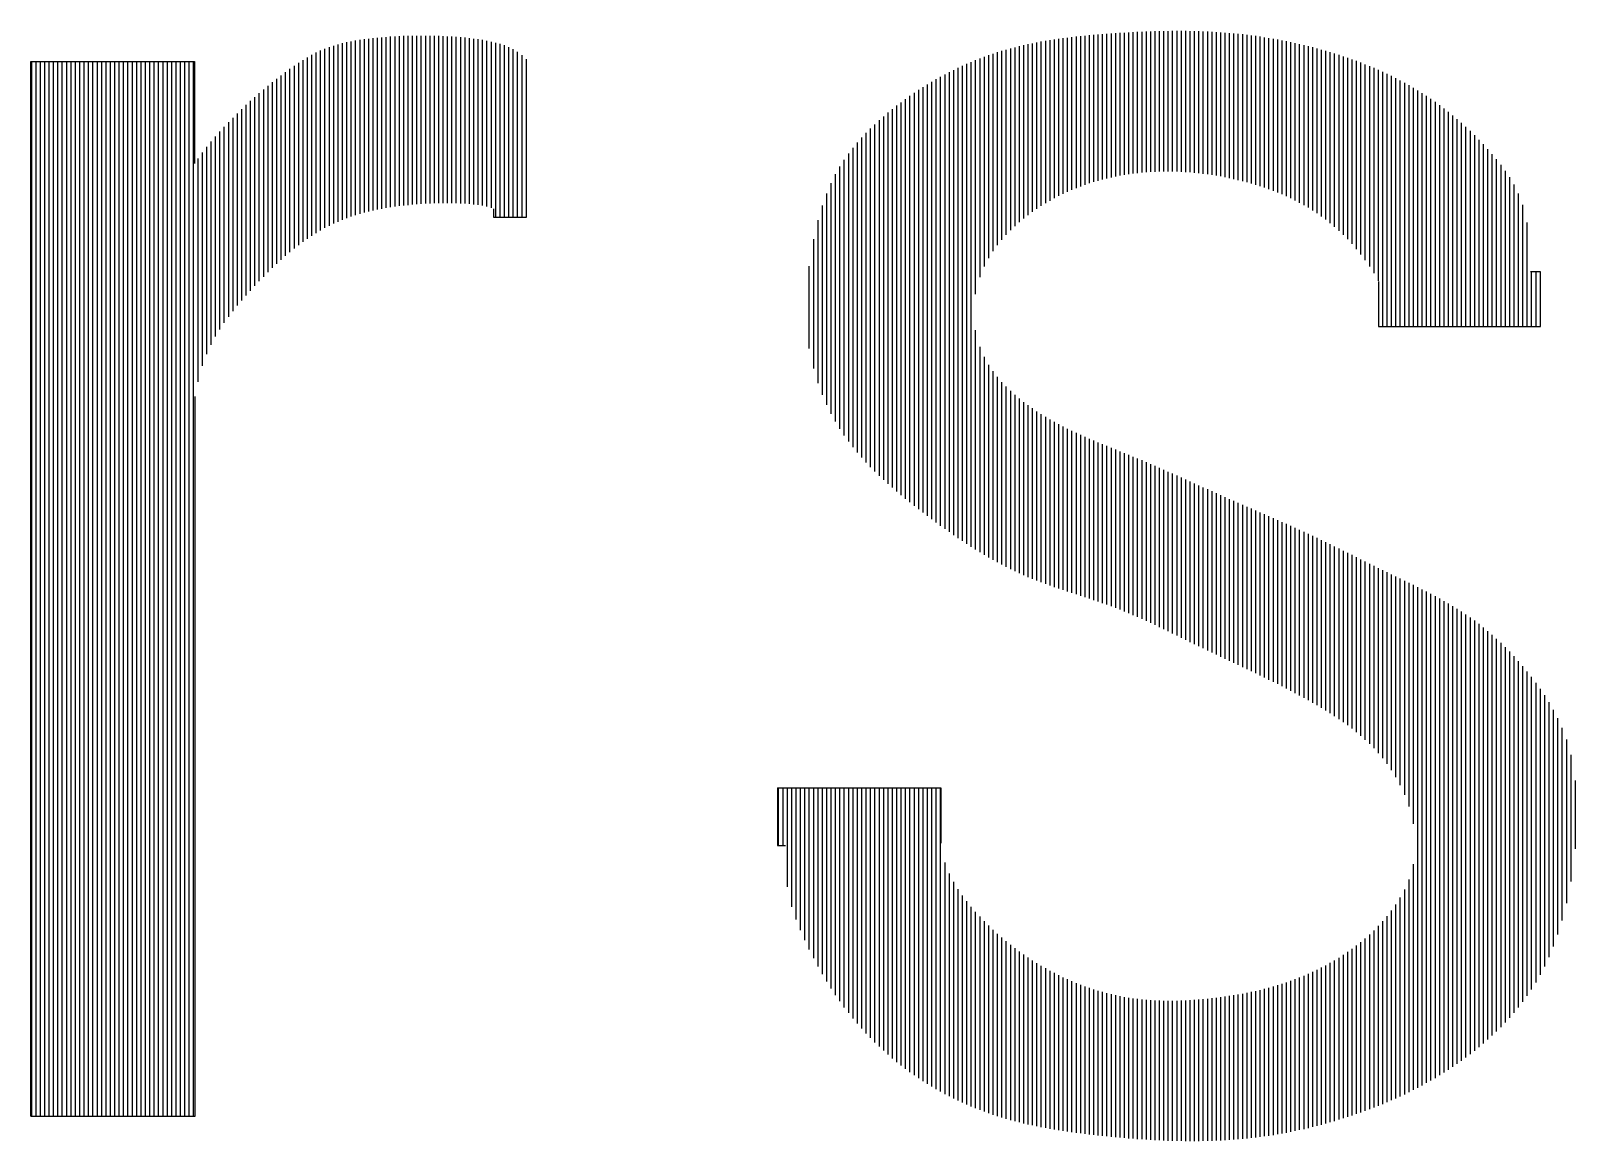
# Model space of a CAD drawing. Extents: x -2502 to 14741, y -2417 to 9756.
# Drawn here: x 14214.47 to 14262.09, y -1738.99 to -1704.76 of the extents above; entities that cross this region are included whole.
import ezdxf
from ezdxf.enums import TextEntityAlignment as Align

# ---------------------------------------------------------------- set-up
doc = ezdxf.new("R2010")
doc.units = 0
doc.header["$LTSCALE"] = 60
doc.header["$MEASUREMENT"] = 0
doc.layers.add('RLA-FORMATO', color=7, linetype='CONTINUOUS')
doc.layers.add('RLA-LOGO', color=7, linetype='CONTINUOUS')
doc.styles.add('ROMAND', font='romand', dxfattribs={"height": 31.5})
doc.styles.add('ROMANS', font='ROMANS.shx', dxfattribs={"height": 16.87})

# ---------------------------------------------------------------- blocks, each defined once
blk = doc.blocks.new('viñeta-rl')
at = {"layer": 'RLA-LOGO', "color": 8, "true_color": 0x707070}
for p, q in [((-169.666, 234.76), (-169.666, 232.967)), ((-169.621, 234.767), (-169.621, 232.981)), ((-169.576, 234.774), (-169.576, 232.993)), ((-169.531, 234.779), (-169.531, 233.005)), ((-169.486, 234.785), (-169.486, 233.015)), ((-169.441, 234.789), (-169.441, 233.025)), ((-169.396, 234.794), (-169.396, 233.033)), ((-169.351, 234.797), (-169.351, 233.041)), ((-169.306, 234.801), (-169.306, 233.049)), ((-169.261, 234.803), (-169.261, 233.055)), ((-169.216, 234.806), (-169.216, 233.061)), ((-169.171, 234.808), (-169.171, 233.066)), ((-169.126, 234.809), (-169.126, 233.071)), ((-169.081, 234.81), (-169.081, 233.076)), ((-169.036, 234.811), (-169.036, 233.079)), ((-168.991, 234.811), (-168.991, 233.082)), ((-168.946, 234.811), (-168.946, 233.085)), ((-168.901, 234.811), (-168.901, 233.087)), ((-168.856, 234.81), (-168.856, 233.089)), ((-168.811, 234.808), (-168.811, 233.09)), ((-168.766, 234.807), (-168.766, 233.091)), ((-168.721, 234.804), (-168.721, 233.091)), ((-168.676, 234.802), (-168.676, 233.091)), ((-168.631, 234.799), (-168.631, 233.089)), ((-168.586, 234.795), (-168.586, 233.088)), ((-168.541, 234.791), (-168.541, 233.085)), ((-168.496, 234.786), (-168.496, 233.082)), ((-168.451, 234.78), (-168.451, 233.077)), ((-168.406, 234.774), (-168.406, 233.072)), ((-168.361, 234.767), (-168.361, 233.065)), ((-168.316, 234.759), (-168.316, 233.056)), ((-162.528, 234.765), (-162.528, 233.115)), ((-162.483, 234.772), (-162.483, 233.14)), ((-162.438, 234.778), (-162.438, 233.164)), ((-162.393, 234.785), (-162.393, 233.186)), ((-162.348, 234.79), (-162.348, 233.207)), ((-162.303, 234.796), (-162.303, 233.227)), ((-162.258, 234.801), (-162.258, 233.245)), ((-162.213, 234.806), (-162.213, 233.263)), ((-162.168, 234.81), (-162.168, 233.279)), ((-162.123, 234.815), (-162.123, 233.294)), ((-162.078, 234.819), (-162.078, 233.308)), ((-162.033, 234.823), (-162.033, 233.321)), ((-161.988, 234.826), (-161.988, 233.334)), ((-161.943, 234.83), (-161.943, 233.345)), ((-161.898, 234.833), (-161.898, 233.355)), ((-161.853, 234.836), (-161.853, 233.365)), ((-161.808, 234.839), (-161.808, 233.373)), ((-161.763, 234.842), (-161.763, 233.381)), ((-161.718, 234.844), (-161.718, 233.388)), ((-161.673, 234.847), (-161.673, 233.394)), ((-161.628, 234.849), (-161.628, 233.4)), ((-161.583, 234.851), (-161.583, 233.404)), ((-161.538, 234.853), (-161.538, 233.408)), ((-161.493, 234.855), (-161.493, 233.411)), ((-161.448, 234.856), (-161.448, 233.413)), ((-161.403, 234.858), (-161.403, 233.415)), ((-161.358, 234.859), (-161.358, 233.416)), ((-161.313, 234.859), (-161.313, 233.416)), ((-161.268, 234.86), (-161.268, 233.415)), ((-161.223, 234.86), (-161.223, 233.414)), ((-161.178, 234.86), (-161.178, 233.412)), ((-161.133, 234.86), (-161.133, 233.41)), ((-161.088, 234.859), (-161.088, 233.407)), ((-161.043, 234.858), (-161.043, 233.403)), ((-160.998, 234.857), (-160.998, 233.398)), ((-160.953, 234.855), (-160.953, 233.393)), ((-160.908, 234.853), (-160.908, 233.387)), ((-160.863, 234.851), (-160.863, 233.381)), ((-160.818, 234.848), (-160.818, 233.373)), ((-160.773, 234.845), (-160.773, 233.366)), ((-160.728, 234.842), (-160.728, 233.357)), ((-160.683, 234.838), (-160.683, 233.348)), ((-160.638, 234.834), (-160.638, 233.338)), ((-160.593, 234.83), (-160.593, 233.328)), ((-160.548, 234.825), (-160.548, 233.317)), ((-160.503, 234.819), (-160.503, 233.305)), ((-160.458, 234.814), (-160.458, 233.293)), ((-160.413, 234.808), (-160.413, 233.279)), ((-160.368, 234.801), (-160.368, 233.265)), ((-160.323, 234.794), (-160.323, 233.25)), ((-160.278, 234.787), (-160.278, 233.235)), ((-160.233, 234.779), (-160.233, 233.218)), ((-160.188, 234.771), (-160.188, 233.2)), ((-160.143, 234.763), (-160.143, 233.182)), ((-170.116, 234.614), (-170.116, 232.755)), ((-170.071, 234.637), (-170.071, 232.783)), ((-170.026, 234.658), (-170.026, 232.81)), ((-169.981, 234.677), (-169.981, 232.835)), ((-169.936, 234.693), (-169.936, 232.858)), ((-169.891, 234.708), (-169.891, 232.88)), ((-169.846, 234.721), (-169.846, 232.9)), ((-169.801, 234.733), (-169.801, 232.919)), ((-169.756, 234.743), (-169.756, 232.936)), ((-169.711, 234.752), (-169.711, 232.952)), ((-168.271, 234.749), (-168.271, 233.043)), ((-168.226, 234.739), (-168.226, 232.947)), ((-168.181, 234.726), (-168.181, 232.947)), ((-168.136, 234.712), (-168.136, 232.947)), ((-168.091, 234.694), (-168.091, 232.947)), ((-168.046, 234.672), (-168.046, 232.947)), ((-168.001, 234.644), (-168.001, 232.947)), ((-167.956, 234.61), (-167.956, 232.947)), ((-163.158, 234.61), (-163.158, 232.524)), ((-163.113, 234.625), (-163.113, 232.596)), ((-163.068, 234.64), (-163.068, 232.658)), ((-163.023, 234.654), (-163.023, 232.714)), ((-162.978, 234.667), (-162.978, 232.765)), ((-162.933, 234.679), (-162.933, 232.811)), ((-162.888, 234.691), (-162.888, 232.854)), ((-162.843, 234.702), (-162.843, 232.894)), ((-162.798, 234.713), (-162.798, 232.932)), ((-162.753, 234.723), (-162.753, 232.967)), ((-162.708, 234.732), (-162.708, 233)), ((-162.663, 234.741), (-162.663, 233.031)), ((-162.618, 234.75), (-162.618, 233.061)), ((-162.573, 234.757), (-162.573, 233.089)), ((-160.098, 234.754), (-160.098, 233.162)), ((-160.053, 234.745), (-160.053, 233.141)), ((-160.008, 234.735), (-160.008, 233.118)), ((-159.963, 234.725), (-159.963, 233.095)), ((-159.918, 234.714), (-159.918, 233.07)), ((-159.873, 234.703), (-159.873, 233.044)), ((-159.828, 234.692), (-159.828, 233.016)), ((-159.783, 234.68), (-159.783, 232.986)), ((-159.738, 234.667), (-159.738, 232.954)), ((-159.693, 234.654), (-159.693, 232.921)), ((-159.648, 234.641), (-159.648, 232.885)), ((-159.603, 234.627), (-159.603, 232.847)), ((-159.558, 234.613), (-159.558, 232.807)), ((-173.001, 223.71), (-173.001, 234.546)), ((-173.001, 234.546), (-171.319, 234.546)), ((-172.996, 234.546), (-172.996, 223.71)), ((-172.951, 234.546), (-172.951, 223.71)), ((-172.906, 234.546), (-172.906, 223.71)), ((-172.861, 234.546), (-172.861, 223.71)), ((-172.816, 234.546), (-172.816, 223.71)), ((-172.771, 234.546), (-172.771, 223.71)), ((-172.726, 234.546), (-172.726, 223.71)), ((-172.681, 234.546), (-172.681, 223.71)), ((-172.636, 234.546), (-172.636, 223.71)), ((-172.591, 234.546), (-172.591, 223.71)), ((-172.546, 234.546), (-172.546, 223.71)), ((-172.501, 234.546), (-172.501, 223.71)), ((-172.456, 234.546), (-172.456, 223.71)), ((-172.411, 234.546), (-172.411, 223.71)), ((-172.366, 234.546), (-172.366, 223.71)), ((-172.321, 234.546), (-172.321, 223.71)), ((-172.276, 234.546), (-172.276, 223.71)), ((-172.231, 234.546), (-172.231, 223.71)), ((-172.186, 234.546), (-172.186, 223.71)), ((-172.141, 234.546), (-172.141, 223.71)), ((-172.096, 234.546), (-172.096, 223.71)), ((-172.051, 234.546), (-172.051, 223.71)), ((-172.006, 234.546), (-172.006, 223.71)), ((-171.961, 234.546), (-171.961, 223.71)), ((-171.916, 234.546), (-171.916, 223.71)), ((-171.871, 234.546), (-171.871, 223.71)), ((-171.826, 234.546), (-171.826, 223.71)), ((-171.781, 234.546), (-171.781, 223.71)), ((-171.736, 234.546), (-171.736, 223.71)), ((-171.691, 234.546), (-171.691, 223.71)), ((-171.646, 234.546), (-171.646, 223.71)), ((-171.601, 234.546), (-171.601, 223.71)), ((-171.556, 234.546), (-171.556, 223.71)), ((-171.511, 234.546), (-171.511, 223.71)), ((-171.466, 234.546), (-171.466, 223.71)), ((-171.421, 234.546), (-171.421, 223.71)), ((-171.376, 234.546), (-171.376, 223.71)), ((-171.331, 234.546), (-171.331, 223.71)), ((-171.319, 234.546), (-171.319, 233.497)), ((-170.341, 234.47), (-170.341, 232.587)), ((-170.296, 234.502), (-170.296, 232.624)), ((-170.251, 234.532), (-170.251, 232.659)), ((-170.206, 234.561), (-170.206, 232.693)), ((-170.161, 234.588), (-170.161, 232.725)), ((-167.911, 234.57), (-167.911, 232.947)), ((-167.908, 232.947), (-167.908, 234.567)), ((-163.518, 234.458), (-163.518, 229.68)), ((-163.473, 234.48), (-163.473, 229.649)), ((-163.428, 234.501), (-163.428, 229.619)), ((-163.383, 234.521), (-163.383, 229.589)), ((-163.338, 234.54), (-163.338, 229.56)), ((-163.293, 234.559), (-163.293, 232.154)), ((-163.248, 234.577), (-163.248, 232.33)), ((-163.203, 234.594), (-163.203, 232.439)), ((-159.513, 234.598), (-159.513, 232.764)), ((-159.468, 234.583), (-159.468, 232.719)), ((-159.423, 234.567), (-159.423, 232.671)), ((-159.378, 234.551), (-159.378, 232.619)), ((-159.333, 234.534), (-159.333, 232.564)), ((-159.288, 234.516), (-159.288, 232.505)), ((-159.243, 234.498), (-159.243, 232.441)), ((-159.198, 234.479), (-159.198, 232.371)), ((-159.153, 234.46), (-159.153, 232.292)), ((-170.566, 234.296), (-170.566, 232.38)), ((-170.521, 234.332), (-170.521, 232.424)), ((-170.476, 234.368), (-170.476, 232.467)), ((-170.431, 234.403), (-170.431, 232.509)), ((-170.386, 234.437), (-170.386, 232.549)), ((-163.788, 234.31), (-163.788, 229.877)), ((-163.743, 234.337), (-163.743, 229.843)), ((-163.698, 234.363), (-163.698, 229.809)), ((-163.653, 234.388), (-163.653, 229.776)), ((-163.608, 234.413), (-163.608, 229.744)), ((-163.563, 234.436), (-163.563, 229.712)), ((-159.108, 234.44), (-159.108, 231.823)), ((-159.063, 234.419), (-159.063, 231.823)), ((-159.018, 234.397), (-159.018, 231.823)), ((-158.973, 234.375), (-158.973, 231.823)), ((-158.928, 234.351), (-158.928, 231.823)), ((-158.883, 234.327), (-158.883, 231.823)), ((-158.838, 234.302), (-158.838, 231.823)), ((-170.746, 234.14), (-170.746, 232.191)), ((-170.701, 234.18), (-170.701, 232.24)), ((-170.656, 234.22), (-170.656, 232.288)), ((-170.611, 234.258), (-170.611, 232.334)), ((-164.058, 234.126), (-164.058, 230.09)), ((-164.013, 234.16), (-164.013, 230.053)), ((-163.968, 234.192), (-163.968, 230.017)), ((-163.923, 234.223), (-163.923, 229.981)), ((-163.878, 234.253), (-163.878, 229.946)), ((-163.833, 234.282), (-163.833, 229.911)), ((-158.793, 234.276), (-158.793, 231.823)), ((-158.748, 234.249), (-158.748, 231.823)), ((-158.703, 234.221), (-158.703, 231.823)), ((-158.658, 234.192), (-158.658, 231.823)), ((-158.613, 234.161), (-158.613, 231.823)), ((-158.568, 234.13), (-158.568, 231.823)), ((-170.926, 233.968), (-170.926, 231.981)), ((-170.881, 234.012), (-170.881, 232.037)), ((-170.836, 234.056), (-170.836, 232.09)), ((-170.791, 234.099), (-170.791, 232.141)), ((-164.238, 233.981), (-164.238, 230.248)), ((-164.193, 234.02), (-164.193, 230.207)), ((-164.148, 234.056), (-164.148, 230.167)), ((-164.103, 234.092), (-164.103, 230.128)), ((-158.523, 234.097), (-158.523, 231.823)), ((-158.478, 234.063), (-158.478, 231.823)), ((-158.433, 234.028), (-158.433, 231.823)), ((-158.388, 233.991), (-158.388, 231.823)), ((-171.061, 233.825), (-171.061, 231.793)), ((-171.016, 233.874), (-171.016, 231.86)), ((-170.971, 233.922), (-170.971, 231.923)), ((-164.418, 233.812), (-164.418, 230.427)), ((-164.373, 233.857), (-164.373, 230.379)), ((-164.328, 233.9), (-164.328, 230.334)), ((-164.283, 233.942), (-164.283, 230.29)), ((-158.343, 233.953), (-158.343, 231.823)), ((-158.298, 233.914), (-158.298, 231.823)), ((-158.253, 233.874), (-158.253, 231.823)), ((-158.208, 233.832), (-158.208, 231.823)), ((-171.196, 233.669), (-171.196, 231.537)), ((-171.151, 233.723), (-171.151, 231.635)), ((-171.106, 233.775), (-171.106, 231.719)), ((-164.553, 233.659), (-164.553, 230.583)), ((-164.508, 233.713), (-164.508, 230.528)), ((-164.463, 233.764), (-164.463, 230.476)), ((-158.163, 233.788), (-158.163, 231.823)), ((-158.118, 233.742), (-158.118, 231.823)), ((-158.073, 233.695), (-158.073, 231.823)), ((-171.286, 233.55), (-171.286, 231.255)), ((-171.241, 233.612), (-171.241, 231.418)), ((-164.643, 233.537), (-164.643, 230.704)), ((-164.598, 233.6), (-164.598, 230.642)), ((-158.028, 233.646), (-158.028, 231.823)), ((-157.983, 233.595), (-157.983, 231.823)), ((-157.938, 233.541), (-157.938, 231.823)), ((-164.733, 233.387), (-164.733, 230.846)), ((-164.688, 233.466), (-164.688, 230.772)), ((-157.893, 233.484), (-157.893, 231.823)), ((-157.848, 233.424), (-157.848, 231.823)), ((-157.803, 233.357), (-157.803, 231.823)), ((-164.823, 233.191), (-164.823, 231.018)), ((-164.778, 233.296), (-164.778, 230.927)), ((-157.758, 233.282), (-157.758, 231.823)), ((-157.713, 233.191), (-157.713, 231.823)), ((-168.245, 233.033), (-168.245, 232.947)), ((-164.868, 233.067), (-164.868, 231.121)), ((-157.668, 233.073), (-157.668, 231.823)), ((-168.245, 232.947), (-167.908, 232.947)), ((-164.913, 232.915), (-164.913, 231.242)), ((-157.623, 232.89), (-157.623, 231.823)), ((-164.958, 232.719), (-164.958, 231.39)), ((-165.003, 232.444), (-165.003, 231.598)), ((-157.485, 232.386), (-157.587, 232.386)), ((-157.578, 232.386), (-157.578, 231.823)), ((-157.533, 232.386), (-157.533, 231.823)), ((-157.488, 232.386), (-157.488, 231.823)), ((-157.485, 231.823), (-157.485, 232.386)), ((-159.15, 232.286), (-159.15, 231.823)), ((-163.293, 231.785), (-163.293, 229.532)), ((-159.15, 231.823), (-157.485, 231.823)), ((-163.248, 231.614), (-163.248, 229.504)), ((-163.203, 231.51), (-163.203, 229.477)), ((-163.158, 231.43), (-163.158, 229.45)), ((-163.113, 231.363), (-163.113, 229.425)), ((-163.068, 231.304), (-163.068, 229.4)), ((-163.023, 231.252), (-163.023, 229.376)), ((-162.978, 231.205), (-162.978, 229.353)), ((-162.933, 231.161), (-162.933, 229.33)), ((-162.888, 231.12), (-162.888, 229.308)), ((-171.311, 223.71), (-171.311, 231.102)), ((-162.843, 231.082), (-162.843, 229.287)), ((-162.798, 231.047), (-162.798, 229.267)), ((-162.753, 231.013), (-162.753, 229.248)), ((-162.708, 230.982), (-162.708, 229.229)), ((-162.663, 230.951), (-162.663, 229.212)), ((-162.618, 230.922), (-162.618, 229.195)), ((-162.573, 230.895), (-162.573, 229.178)), ((-162.528, 230.868), (-162.528, 229.162)), ((-162.483, 230.843), (-162.483, 229.146)), ((-162.438, 230.819), (-162.438, 229.131)), ((-162.393, 230.795), (-162.393, 229.116)), ((-162.348, 230.773), (-162.348, 229.101)), ((-162.303, 230.751), (-162.303, 229.086)), ((-162.258, 230.73), (-162.258, 229.072)), ((-162.213, 230.709), (-162.213, 229.057)), ((-162.168, 230.689), (-162.168, 229.042)), ((-162.123, 230.669), (-162.123, 229.027)), ((-162.078, 230.65), (-162.078, 229.012)), ((-162.033, 230.632), (-162.033, 228.997)), ((-161.988, 230.613), (-161.988, 228.981)), ((-161.943, 230.595), (-161.943, 228.965)), ((-161.898, 230.577), (-161.898, 228.948)), ((-161.853, 230.558), (-161.853, 228.931)), ((-161.808, 230.54), (-161.808, 228.914)), ((-161.763, 230.522), (-161.763, 228.895)), ((-161.718, 230.504), (-161.718, 228.877)), ((-161.673, 230.485), (-161.673, 228.857)), ((-161.628, 230.467), (-161.628, 228.838)), ((-161.583, 230.448), (-161.583, 228.818)), ((-161.538, 230.429), (-161.538, 228.797)), ((-161.493, 230.409), (-161.493, 228.777)), ((-161.448, 230.39), (-161.448, 228.756)), ((-161.403, 230.37), (-161.403, 228.734)), ((-161.358, 230.351), (-161.358, 228.713)), ((-161.313, 230.331), (-161.313, 228.691)), ((-161.268, 230.311), (-161.268, 228.669)), ((-161.223, 230.291), (-161.223, 228.647)), ((-161.178, 230.271), (-161.178, 228.625)), ((-161.133, 230.251), (-161.133, 228.603)), ((-161.088, 230.23), (-161.088, 228.581)), ((-161.043, 230.21), (-161.043, 228.559)), ((-160.998, 230.19), (-160.998, 228.537)), ((-160.953, 230.17), (-160.953, 228.516)), ((-160.908, 230.15), (-160.908, 228.494)), ((-160.863, 230.13), (-160.863, 228.473)), ((-160.818, 230.109), (-160.818, 228.451)), ((-160.773, 230.089), (-160.773, 228.43)), ((-160.728, 230.07), (-160.728, 228.409)), ((-160.683, 230.05), (-160.683, 228.388)), ((-160.638, 230.03), (-160.638, 228.366)), ((-160.593, 230.01), (-160.593, 228.345)), ((-160.548, 229.991), (-160.548, 228.324)), ((-160.503, 229.971), (-160.503, 228.303)), ((-160.458, 229.952), (-160.458, 228.281)), ((-160.413, 229.932), (-160.413, 228.26)), ((-160.368, 229.913), (-160.368, 228.238)), ((-160.323, 229.893), (-160.323, 228.216)), ((-160.278, 229.873), (-160.278, 228.194)), ((-160.233, 229.854), (-160.233, 228.172)), ((-160.188, 229.834), (-160.188, 228.15)), ((-160.143, 229.814), (-160.143, 228.127)), ((-160.098, 229.794), (-160.098, 228.104)), ((-160.053, 229.774), (-160.053, 228.08)), ((-160.008, 229.754), (-160.008, 228.057)), ((-159.963, 229.734), (-159.963, 228.032)), ((-159.918, 229.713), (-159.918, 228.008)), ((-159.873, 229.692), (-159.873, 227.983)), ((-159.828, 229.671), (-159.828, 227.957)), ((-159.783, 229.65), (-159.783, 227.931)), ((-159.738, 229.629), (-159.738, 227.905)), ((-159.693, 229.607), (-159.693, 227.877)), ((-159.648, 229.586), (-159.648, 227.849)), ((-159.603, 229.564), (-159.603, 227.82)), ((-159.558, 229.541), (-159.558, 227.789)), ((-159.513, 229.519), (-159.513, 227.758)), ((-159.468, 229.497), (-159.468, 227.725)), ((-159.423, 229.475), (-159.423, 227.691)), ((-159.378, 229.452), (-159.378, 227.655)), ((-159.333, 229.43), (-159.333, 227.617)), ((-159.288, 229.407), (-159.288, 227.577)), ((-159.243, 229.385), (-159.243, 227.535)), ((-159.198, 229.363), (-159.198, 227.489)), ((-159.153, 229.341), (-159.153, 227.44)), ((-159.108, 229.319), (-159.108, 227.387)), ((-159.063, 229.297), (-159.063, 227.329)), ((-159.018, 229.275), (-159.018, 227.264)), ((-158.973, 229.254), (-158.973, 227.192)), ((-158.928, 229.232), (-158.928, 227.109)), ((-158.883, 229.211), (-158.883, 227.012)), ((-158.838, 229.189), (-158.838, 226.891)), ((-158.793, 229.167), (-158.793, 226.713)), ((-158.748, 229.144), (-158.748, 224.001)), ((-158.703, 229.122), (-158.703, 224.025)), ((-158.658, 229.099), (-158.658, 224.05)), ((-158.613, 229.075), (-158.613, 224.075)), ((-158.568, 229.052), (-158.568, 224.101)), ((-158.523, 229.027), (-158.523, 224.129)), ((-158.478, 229.002), (-158.478, 224.157)), ((-158.433, 228.976), (-158.433, 224.186)), ((-158.388, 228.95), (-158.388, 224.216)), ((-158.343, 228.922), (-158.343, 224.247)), ((-158.298, 228.893), (-158.298, 224.279)), ((-158.253, 228.864), (-158.253, 224.312)), ((-158.208, 228.833), (-158.208, 224.346)), ((-158.163, 228.801), (-158.163, 224.381)), ((-158.118, 228.767), (-158.118, 224.418)), ((-158.073, 228.731), (-158.073, 224.456)), ((-158.028, 228.694), (-158.028, 224.496)), ((-157.983, 228.655), (-157.983, 224.537)), ((-157.938, 228.615), (-157.938, 224.58)), ((-157.893, 228.573), (-157.893, 224.625)), ((-157.848, 228.529), (-157.848, 224.672)), ((-157.803, 228.482), (-157.803, 224.721)), ((-157.758, 228.435), (-157.758, 224.772)), ((-157.713, 228.385), (-157.713, 224.827)), ((-157.668, 228.332), (-157.668, 224.884)), ((-157.623, 228.278), (-157.623, 224.946)), ((-157.578, 228.222), (-157.578, 225.012)), ((-157.533, 228.162), (-157.533, 225.084)), ((-157.488, 228.1), (-157.488, 225.162)), ((-157.443, 228.034), (-157.443, 225.248)), ((-157.398, 227.962), (-157.398, 225.344)), ((-157.353, 227.884), (-157.353, 225.451)), ((-157.308, 227.798), (-157.308, 225.575)), ((-157.263, 227.698), (-157.263, 225.72)), ((-157.218, 227.578), (-157.218, 225.896)), ((-157.173, 227.42), (-157.173, 226.121)), ((-157.128, 227.157), (-157.128, 226.455)), ((-165.325, 227.081), (-163.649, 227.081)), ((-165.325, 227.081), (-165.325, 226.489)), ((-165.318, 227.081), (-165.318, 226.489)), ((-165.273, 227.081), (-165.273, 226.489)), ((-165.228, 227.081), (-165.228, 226.067)), ((-165.183, 227.081), (-165.183, 225.861)), ((-165.138, 227.081), (-165.138, 225.73)), ((-165.093, 227.081), (-165.093, 225.619)), ((-165.048, 227.081), (-165.048, 225.517)), ((-165.003, 227.081), (-165.003, 225.421)), ((-164.958, 227.081), (-164.958, 225.331)), ((-164.913, 227.081), (-164.913, 225.247)), ((-164.868, 227.081), (-164.868, 225.167)), ((-164.823, 227.081), (-164.823, 225.092)), ((-164.778, 227.081), (-164.778, 225.02)), ((-164.733, 227.081), (-164.733, 224.953)), ((-164.688, 227.081), (-164.688, 224.889)), ((-164.643, 227.081), (-164.643, 224.827)), ((-164.598, 227.081), (-164.598, 224.769)), ((-164.553, 227.081), (-164.553, 224.713)), ((-164.508, 227.081), (-164.508, 224.66)), ((-164.463, 227.081), (-164.463, 224.609)), ((-164.418, 227.081), (-164.418, 224.56)), ((-164.373, 227.081), (-164.373, 224.513)), ((-164.328, 227.081), (-164.328, 224.467)), ((-164.283, 227.081), (-164.283, 224.424)), ((-164.238, 227.081), (-164.238, 224.382)), ((-164.193, 227.081), (-164.193, 224.342)), ((-164.148, 227.081), (-164.148, 224.303)), ((-164.103, 227.081), (-164.103, 224.265)), ((-164.058, 227.081), (-164.058, 224.229)), ((-164.013, 227.081), (-164.013, 224.195)), ((-163.968, 227.081), (-163.968, 224.161)), ((-163.923, 227.081), (-163.923, 224.129)), ((-163.878, 227.081), (-163.878, 224.098)), ((-163.833, 227.081), (-163.833, 224.069)), ((-163.788, 227.081), (-163.788, 224.04)), ((-163.743, 227.081), (-163.743, 224.013)), ((-163.698, 227.081), (-163.698, 223.986)), ((-163.653, 227.081), (-163.653, 223.961)), ((-163.649, 227.081), (-163.649, 226.515)), ((-165.325, 226.489), (-165.245, 226.489)), ((-163.608, 226.315), (-163.608, 223.936)), ((-163.563, 226.203), (-163.563, 223.913)), ((-158.793, 226.298), (-158.793, 223.978)), ((-163.518, 226.116), (-163.518, 223.89)), ((-163.473, 226.042), (-163.473, 223.869)), ((-158.883, 226.038), (-158.883, 223.933)), ((-158.838, 226.142), (-158.838, 223.955)), ((-163.428, 225.976), (-163.428, 223.848)), ((-163.383, 225.917), (-163.383, 223.828)), ((-158.973, 225.884), (-158.973, 223.892)), ((-158.928, 225.955), (-158.928, 223.912)), ((-163.338, 225.861), (-163.338, 223.809)), ((-163.293, 225.809), (-163.293, 223.79)), ((-163.248, 225.76), (-163.248, 223.773)), ((-163.203, 225.713), (-163.203, 223.756)), ((-159.108, 225.711), (-159.108, 223.833)), ((-159.063, 225.764), (-159.063, 223.852)), ((-159.018, 225.821), (-159.018, 223.872)), ((-163.158, 225.668), (-163.158, 223.739)), ((-163.113, 225.625), (-163.113, 223.724)), ((-163.068, 225.584), (-163.068, 223.709)), ((-159.243, 225.575), (-159.243, 223.78)), ((-159.198, 225.618), (-159.198, 223.798)), ((-159.153, 225.663), (-159.153, 223.815)), ((-163.023, 225.544), (-163.023, 223.695)), ((-162.978, 225.506), (-162.978, 223.682)), ((-162.933, 225.47), (-162.933, 223.669)), ((-162.888, 225.435), (-162.888, 223.657)), ((-162.843, 225.402), (-162.843, 223.646)), ((-159.468, 225.396), (-159.468, 223.701)), ((-159.423, 225.428), (-159.423, 223.716)), ((-159.378, 225.462), (-159.378, 223.732)), ((-159.333, 225.498), (-159.333, 223.747)), ((-159.288, 225.535), (-159.288, 223.764)), ((-162.798, 225.37), (-162.798, 223.635)), ((-162.753, 225.339), (-162.753, 223.625)), ((-162.708, 225.31), (-162.708, 223.615)), ((-162.663, 225.281), (-162.663, 223.605)), ((-162.618, 225.254), (-162.618, 223.596)), ((-159.738, 225.235), (-159.738, 223.621)), ((-159.693, 225.258), (-159.693, 223.634)), ((-159.648, 225.283), (-159.648, 223.646)), ((-159.603, 225.309), (-159.603, 223.659)), ((-159.558, 225.337), (-159.558, 223.673)), ((-159.513, 225.366), (-159.513, 223.687)), ((-162.573, 225.228), (-162.573, 223.588)), ((-162.528, 225.203), (-162.528, 223.58)), ((-162.483, 225.18), (-162.483, 223.572)), ((-162.438, 225.157), (-162.438, 223.565)), ((-162.393, 225.135), (-162.393, 223.558)), ((-162.348, 225.115), (-162.348, 223.552)), ((-162.303, 225.095), (-162.303, 223.545)), ((-162.258, 225.077), (-162.258, 223.539)), ((-160.098, 225.083), (-160.098, 223.539)), ((-160.053, 225.099), (-160.053, 223.548)), ((-160.008, 225.115), (-160.008, 223.557)), ((-159.963, 225.133), (-159.963, 223.567)), ((-159.918, 225.151), (-159.918, 223.577)), ((-159.873, 225.17), (-159.873, 223.587)), ((-159.828, 225.191), (-159.828, 223.598)), ((-159.783, 225.212), (-159.783, 223.61)), ((-162.213, 225.059), (-162.213, 223.533)), ((-162.168, 225.042), (-162.168, 223.528)), ((-162.123, 225.027), (-162.123, 223.522)), ((-162.078, 225.012), (-162.078, 223.517)), ((-162.033, 224.998), (-162.033, 223.512)), ((-161.988, 224.985), (-161.988, 223.507)), ((-161.943, 224.973), (-161.943, 223.502)), ((-161.898, 224.962), (-161.898, 223.498)), ((-161.853, 224.951), (-161.853, 223.493)), ((-161.808, 224.942), (-161.808, 223.489)), ((-161.763, 224.933), (-161.763, 223.485)), ((-161.718, 224.926), (-161.718, 223.481)), ((-161.673, 224.919), (-161.673, 223.478)), ((-160.863, 224.92), (-160.863, 223.456)), ((-160.818, 224.925), (-160.818, 223.458)), ((-160.773, 224.931), (-160.773, 223.46)), ((-160.728, 224.937), (-160.728, 223.462)), ((-160.683, 224.944), (-160.683, 223.465)), ((-160.638, 224.951), (-160.638, 223.468)), ((-160.593, 224.958), (-160.593, 223.472)), ((-160.548, 224.967), (-160.548, 223.476)), ((-160.503, 224.976), (-160.503, 223.48)), ((-160.458, 224.985), (-160.458, 223.485)), ((-160.413, 224.995), (-160.413, 223.49)), ((-160.368, 225.005), (-160.368, 223.496)), ((-160.323, 225.017), (-160.323, 223.502)), ((-160.278, 225.029), (-160.278, 223.508)), ((-160.233, 225.041), (-160.233, 223.515)), ((-160.188, 225.054), (-160.188, 223.523)), ((-160.143, 225.068), (-160.143, 223.531)), ((-161.628, 224.913), (-161.628, 223.474)), ((-161.583, 224.908), (-161.583, 223.471)), ((-161.538, 224.904), (-161.538, 223.468)), ((-161.493, 224.9), (-161.493, 223.465)), ((-161.448, 224.897), (-161.448, 223.463)), ((-161.403, 224.896), (-161.403, 223.461)), ((-161.358, 224.894), (-161.358, 223.459)), ((-161.313, 224.894), (-161.313, 223.457)), ((-161.268, 224.894), (-161.268, 223.456)), ((-161.223, 224.894), (-161.223, 223.454)), ((-161.178, 224.896), (-161.178, 223.454)), ((-161.133, 224.898), (-161.133, 223.453)), ((-161.088, 224.9), (-161.088, 223.453)), ((-161.043, 224.903), (-161.043, 223.453)), ((-160.998, 224.906), (-160.998, 223.453)), ((-160.953, 224.91), (-160.953, 223.454)), ((-160.908, 224.915), (-160.908, 223.455)), ((-173.001, 223.71), (-171.311, 223.71))]:
    blk.add_line(p, q, dxfattribs=at)
at = {"layer": 'RLA-FORMATO', "color": 4, "style": 'ROMAND'}
for tag, p in [('DESAR', (-1255.783, 233.263)), ('PRELIM', (-1123.111, 233.263)), ('PROP', (-989.639, 233.263)), ('CONST', (-823.737, 233.263))]:
    blk.add_attdef(tag, p, '', height=16, dxfattribs=at)
at = {"layer": 'RLA-FORMATO', "color": 2, "style": 'ROMANS'}
for tag, p, height in [('REVNO1', (-1394.08, 180.648), 10), ('DETNO1', (-1358.401, 180.648), 10), ('FECHA1', (-880.483, 180.648), 10), ('REVNO2', (-1394.08, 155.648), 10), ('DETNO2', (-1358.401, 155.648), 10), ('FECHA2', (-880.483, 155.648), 10), ('REVNO3', (-1394.08, 130.649), 10), ('DETNO3', (-1358.401, 130.649), 10), ('FECHA3', (-880.483, 130.649), 10), ('REVNO4', (-1394.08, 105.649), 10), ('DETNO4', (-1358.401, 105.649), 10), ('FECHA4', (-880.483, 105.649), 10), ('REVNO5', (-1394.08, 80.649), 11.25), ('DETNO5', (-1358.401, 80.649), 10), ('FECHA5', (-880.483, 80.649), 10), ('REVNO6', (-1392.274, 55.649), 10), ('DETNO6', (-1356.594, 55.649), 10), ('FECHA6', (-878.676, 55.649), 10), ('INGENIERO', (-741.067, 33.399), 10), ('DIBUJANTE', (-571.615, 33.401), 10), ('REVNO7', (-1394.08, 30.65), 10), ('DETNO7', (-1358.401, 30.65), 10), ('FECHA7', (-880.483, 30.65), 10), ('REVNO8', (-1394.08, 8.603), 10), ('DETNO8', (-1358.401, 8.603), 10), ('FECHA8', (-880.483, 8.603), 10), ('PROYECTISTA', (-740.886, 4.812), 10), ('INGENIERO', (-568.569, 4.615), 10)]:
    blk.add_attdef(tag, p, '', height=height, dxfattribs=at)
for tag, p in [('PERSNO1', (-946.608, 180.648)), ('PERSNO2', (-946.608, 155.648)), ('PERSNO3', (-946.608, 130.649)), ('PERSNO4', (-946.608, 105.649)), ('PERSNO5', (-946.608, 80.649)), ('PERSNO6', (-946.608, 55.649)), ('PERSNO7', (-946.608, 30.65)), ('PERSNO8', (-946.608, 8.603))]:
    blk.add_attdef(tag, text='', height=10, dxfattribs=at).set_placement(p, align=Align.CENTER)
at = {"layer": 'RLA-FORMATO', "color": 5, "style": 'ROMAND'}
blk.add_attdef('PROYECTO', text='', height=16.9, dxfattribs=at).set_placement((-289.167, 165.033), align=Align.MIDDLE)
for tag, p in [('TITULO1', (-567.962, 108.18)), ('TITULO2', (-567.962, 74.225))]:
    blk.add_attdef(tag, p, '', height=20, dxfattribs=at)
at = {"layer": 'RLA-FORMATO', "color": 2, "style": 'ROMANS'}
for tag, p in [('NOMARCH', (-1424.041, 5.527)), ('FECHA', (-1406.947, 5.527))]:
    blk.add_attdef(tag, p, '', height=11.25, rotation=90, dxfattribs=at)
at = {"layer": 'RLA-FORMATO', "color": 5, "style": 'ROMAND', "width": 0.967839}
blk.add_attdef('NUMERO', text='', height=24, dxfattribs=at).set_placement((-290.268, 13.329), (-62.411, 13.329), align=Align.FIT)
at = {"layer": 'RLA-FORMATO', "color": 5, "style": 'ROMAND', "flags": 12}
blk.add_attdef('REVISION', text='', height=24, dxfattribs=at).set_placement((-24.501, 25.329), align=Align.MIDDLE)

msp = doc.modelspace()

# ---------------------------------------------------------------- block references
at = {"layer": 'RLA-FORMATO', "xscale": 3, "yscale": 3, "zscale": 3}
msp.add_blockref('viñeta-rl', (14733.475, -2409.345), dxfattribs=at)

doc.saveas('drawing.dxf')
